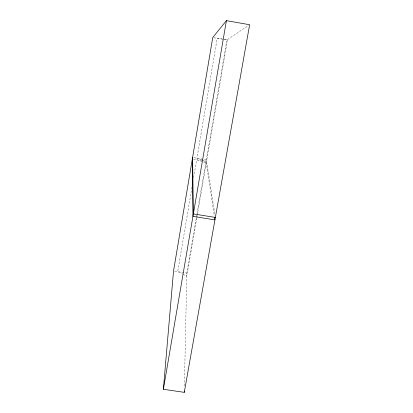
<?xml version="1.0" encoding="UTF-8"?>
<svg xmlns="http://www.w3.org/2000/svg" width="413" height="413" viewBox="0 0 413 413"><rect width="100%" height="100%" fill="white"/><g stroke="black" fill="none" stroke-linecap="round" stroke-linejoin="round"><path stroke-width="0.31" stroke-dasharray="2.06 1.55" d="M184.404 385.933L186.826 273.091L196.335 217.832M192.019 187.11L177.709 271.666L182.236 273.922M193.635 177.575L196.65 159.774L206.288 162.81L197.342 214.739M196.443 217.197L226.944 39.984L248.58 25.43M196.794 217.909L186.759 276.173L182.799 274.201M196.903 217.274L197.233 215.374M174.725 271.202L186.826 273.091M193.826 157.709L206.33 159.769L214.868 214.28M193.563 159.263L202.938 160.807M203.563 160.91L206.061 161.323L214.352 216.076M213.857 37.712L226.944 39.984M201.735 159.728L196.913 158.22L217.207 38.29L227.506 39.607L206.557 161.23L202.339 159.914"/><path stroke-width="0.62" d="M184.265 392.35L249.633 24.723L226.407 20.65L212.741 37.516L173.527 271.016L163.367 389.273L184.265 392.35L184.291 391.059M163.367 389.273L226.407 20.65M215.364 217.439L193.361 213.908L192.592 157.508M214.543 217.336L214.93 219.881L192.938 216.355L192.329 159.062"/></g></svg>
